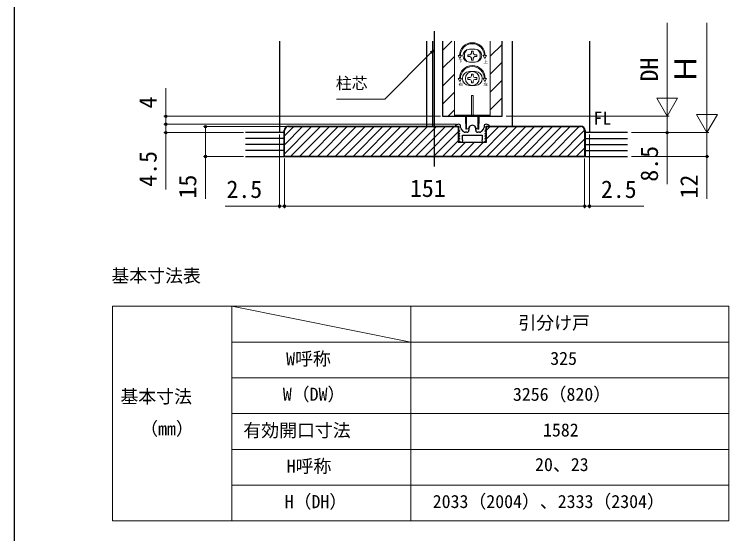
# Model space of a CAD drawing. Units: millimetres, scale not verified. Extents: x -525 to 525, y -783 to 779.
# Drawn here: x -525 to -165.5, y -412.6 to -151.4 of the extents above; entities that cross this region are included whole.
import ezdxf
from ezdxf.enums import TextEntityAlignment as Align

# ---------------------------------------------------------------- set-up
doc = ezdxf.new("R2010")
doc.units = ezdxf.units.MM
doc.header["$LTSCALE"] = 4
for name, color, linetype, lineweight in [('0-1_TABLE1', 7, 'Continuous', 18), ('0-6_YKK_13', 4, 'Continuous', 18), ('0-8_YKK_D', 6, 'Continuous', 18)]:
    doc.layers.add(name, color=color, linetype=linetype, lineweight=lineweight)
for name, color, linetype in [('0-2_USER1', 3, 'Continuous'), ('0-3_YKK_11', 7, 'Continuous'), ('0-5_YKK_12', 2, 'Continuous'), ('0-9_YKK_ZWAK', 7, 'Continuous'), ('0-A_YSS_K', 3, 'Continuous'), ('0-B_YSS_KE', 3, 'Continuous')]:
    doc.layers.add(name, color=color, linetype=linetype)
doc.styles.add('ＭＳ ゴシック', font='')
doc.styles.get('ＭＳ ゴシック').set_extended_font_data('MS Gothic')

msp = doc.modelspace()

# ---------------------------------------------------------------- linework, layer by layer
at = {"layer": '0-1_TABLE1'}
for p, q in [((-475.516, -298.166), (-165.516, -298.166)), ((-475.516, -298.166), (-475.516, -406.166)), ((-415.516, -298.166), (-325.516, -316.166)), ((-415.516, -298.166), (-415.516, -406.166)), ((-325.516, -298.166), (-325.516, -406.166)), ((-165.516, -298.166), (-165.516, -406.166)), ((-415.516, -316.166), (-165.516, -316.166)), ((-415.516, -334.166), (-165.516, -334.166)), ((-415.516, -352.166), (-165.516, -352.166)), ((-415.516, -370.166), (-165.516, -370.166)), ((-415.516, -388.166), (-165.516, -388.166)), ((-475.516, -406.166), (-165.516, -406.166))]:
    msp.add_line(p, q, dxfattribs=at)
at = {"layer": '0-3_YKK_11'}
for p, q in [((-300.422, -208.286), (-300.422, -207.669)), ((-288.622, -207.669), (-288.622, -208.286)), ((-298.92, -210.338), (-300.166, -208.955)), ((-297.222, -210.669), (-298.177, -210.669)), ((-296.222, -208.869), (-296.222, -209.669)), ((-292.822, -209.669), (-292.822, -208.869)), ((-290.868, -210.669), (-291.822, -210.669)), ((-288.879, -208.955), (-290.124, -210.338))]:
    msp.add_line(p, q, dxfattribs=at)
for points in [[(-301.422, -206.669), (-301.522, -206.669), (-303.055, -207.161), (-302.975, -207.669), (-301.522, -207.669), (-301.522, -209.47), (-300.911, -210.081), (-301.072, -210.469), (-301.434, -210.469), (-301.548, -210.744), (-300.911, -211.381), (-301.072, -211.769), (-301.434, -211.769), (-301.548, -212.044), (-300.911, -212.681), (-301.072, -213.069), (-301.434, -213.069), (-301.548, -213.344), (-300.911, -213.981), (-301.072, -214.369), (-301.435, -214.369), (-301.548, -214.644), (-300.522, -215.669), (-299.522, -215.669), (-299.335, -214.706), (-299.522, -214.428), (-299.522, -212.169)], [(-299.522, -212.169), (-289.522, -212.169), (-289.522, -214.428), (-289.71, -214.706), (-289.522, -215.669), (-288.522, -215.669), (-287.497, -214.644), (-287.61, -214.369), (-287.973, -214.369), (-288.134, -213.981), (-287.497, -213.344), (-287.61, -213.069), (-287.973, -213.069), (-288.134, -212.681), (-287.497, -212.044), (-287.61, -211.769), (-287.973, -211.769), (-288.134, -211.381), (-287.497, -210.744), (-287.61, -210.469), (-287.973, -210.469), (-288.134, -210.081), (-287.522, -209.47), (-287.522, -207.669), (-286.069, -207.669), (-285.99, -207.161), (-287.522, -206.669), (-287.622, -206.669)]]:
    msp.add_lwpolyline(points, dxfattribs=at)
for centre, radius, start, end in [((-301.422, -207.669), 1, 0.00001, 89.99999), ((-299.422, -208.286), 1, 180.00001, 221.98721), ((-294.522, -208.869), 1.7, 359.99999, 180.00001), ((-289.622, -208.286), 1, 318.01279, 359.99999), ((-287.622, -207.669), 1, 90.00001, 179.99999), ((-298.177, -209.669), 1, 221.98723, 270.00001), ((-297.222, -209.669), 1, 270.00001, 359.99999), ((-291.822, -209.669), 1, 180.00001, 269.99999), ((-290.868, -209.669), 1, 269.99999, 318.01277)]:
    msp.add_arc(centre, radius, start, end, dxfattribs=at)
at = {"layer": '0-5_YKK_12'}
for p, q in [((-313.52, -227.87), (-313.514, -159.866)), ((-391.522, -164.869), (-391.522, -210.869)), ((-317.522, -164.869), (-317.522, -207.669)), ((-314.522, -164.869), (-314.522, -207.669)), ((-309.522, -164.869), (-309.522, -202.669)), ((-309.522, -169.545), (-304.847, -164.869)), ((-274.522, -164.869), (-274.522, -207.669)), ((-235.522, -164.869), (-235.522, -210.869)), ((-285.522, -172.486), (-279.522, -166.486)), ((-309.522, -178.525), (-303.522, -172.525)), ((-285.522, -181.466), (-279.522, -175.466)), ((-309.522, -187.505), (-303.522, -181.505)), ((-285.522, -190.446), (-279.522, -184.446)), ((-309.522, -196.486), (-303.522, -190.486)), ((-285.522, -199.426), (-279.522, -193.426)), ((-306.726, -202.669), (-303.522, -199.466)), ((-279.785, -202.669), (-279.522, -202.407))]:
    msp.add_line(p, q, dxfattribs=at)
msp.add_lwpolyline([(-309.522, -202.669), (-279.522, -202.669), (-279.522, -164.869)], dxfattribs=at)
at = {"layer": '0-6_YKK_13'}
for p, q in [((-303.522, -164.869), (-303.522, -195.169)), ((-285.522, -195.169), (-285.522, -164.869)), ((-293.022, -168.919), (-296.022, -168.919)), ((-301.638, -172.169), (-301.022, -172.169)), ((-300.772, -173.669), (-301.638, -172.169)), ((-300.772, -173.669), (-299.906, -172.169)), ((-300.522, -172.169), (-299.906, -172.169)), ((-295.842, -171.729), (-296.722, -171.729)), ((-296.722, -171.729), (-296.722, -172.609)), ((-294.962, -169.969), (-294.962, -170.849)), ((-294.082, -169.969), (-294.962, -169.969)), ((-294.082, -170.849), (-294.082, -169.969)), ((-292.322, -171.729), (-293.202, -171.729)), ((-292.322, -172.609), (-292.322, -171.729)), ((-288.522, -172.169), (-289.138, -172.169)), ((-288.272, -173.669), (-289.138, -172.169)), ((-296.722, -172.609), (-295.842, -172.609)), ((-293.022, -175.419), (-296.022, -175.419)), ((-294.962, -173.489), (-294.962, -174.369)), ((-294.962, -174.369), (-294.082, -174.369)), ((-294.082, -174.369), (-294.082, -173.489)), ((-293.202, -172.609), (-292.322, -172.609)), ((-295.842, -183.229), (-296.722, -183.229)), ((-296.722, -183.229), (-296.722, -184.109)), ((-296.022, -180.169), (-293.022, -180.169)), ((-294.962, -181.469), (-294.962, -182.349)), ((-294.082, -181.469), (-294.962, -181.469)), ((-294.082, -182.349), (-294.082, -181.469)), ((-292.322, -183.229), (-293.202, -183.229)), ((-292.322, -184.109), (-292.322, -183.229)), ((-301.638, -183.669), (-301.022, -183.669)), ((-300.772, -185.169), (-301.638, -183.669)), ((-300.772, -185.169), (-299.906, -183.669)), ((-300.522, -183.669), (-299.906, -183.669)), ((-296.722, -184.109), (-295.842, -184.109)), ((-294.962, -184.989), (-294.962, -185.869)), ((-294.962, -185.869), (-294.082, -185.869)), ((-294.082, -185.869), (-294.082, -184.989)), ((-293.202, -184.109), (-292.322, -184.109)), ((-288.272, -185.169), (-289.138, -183.669)), ((-288.522, -183.669), (-289.138, -183.669)), ((-288.272, -185.169), (-287.406, -183.669)), ((-287.406, -183.669), (-288.022, -183.669)), ((-296.022, -187.169), (-293.022, -187.169)), ((-295.022, -192.169), (-294.022, -192.169)), ((-295.022, -202.369), (-295.022, -192.169)), ((-294.022, -192.169), (-294.022, -202.369)), ((-303.522, -195.169), (-303.522, -202.669)), ((-303.522, -202.169), (-285.522, -202.169)), ((-298.022, -205.918), (-298.022, -202.669)), ((-297.772, -209.169), (-297.772, -202.669)), ((-297.372, -209.169), (-297.372, -202.669)), ((-294.022, -202.369), (-295.022, -202.369)), ((-291.672, -209.169), (-291.672, -202.669)), ((-291.022, -202.669), (-291.022, -205.918)), ((-297.774, -206.213), (-297.772, -206.213)), ((-297.772, -206.169), (-297.772, -209.169)), ((-291.272, -209.169), (-291.272, -206.169)), ((-291.272, -206.213), (-291.27, -206.213)), ((-297.372, -209.169), (-297.772, -209.169)), ((-297.372, -209.169), (-296.753, -208.944)), ((-291.672, -209.169), (-292.292, -208.944))]:
    msp.add_line(p, q, dxfattribs=at)
for points in [[(-288.272, -173.669), (-287.406, -172.169), (-288.022, -172.169)], [(-285.522, -195.169), (-285.522, -202.669), (-303.522, -202.669)], [(-291.272, -202.669), (-291.272, -209.169), (-291.672, -209.169)]]:
    msp.add_lwpolyline(points, dxfattribs=at)
msp.add_circle((-294.522, -183.669), 3.5, dxfattribs=at)
for centre, radius, start, end in [((-294.522, -172.169), 6.5, 0, 180), ((-294.522, -172.169), 6, 0, 180), ((-296.022, -172.169), 3.25, 90, 270), ((-293.022, -172.169), 3.25, 270, 90), ((-294.522, -172.169), 4, 129.83844, 230.16156), ((-295.842, -170.849), 0.88, 270, 0), ((-293.202, -170.849), 0.88, 180, 270), ((-294.522, -172.169), 4, 309.83844, 50.16156), ((-295.842, -173.489), 0.88, 0, 90), ((-293.202, -173.489), 0.88, 90, 180), ((-294.522, -183.669), 6.5, 0, 180), ((-294.522, -183.669), 6, 0, 180), ((-296.022, -183.669), 3.5, 90, 270), ((-295.842, -182.349), 0.88, 270, 0), ((-293.202, -182.349), 0.88, 180, 270), ((-293.022, -183.669), 3.5, 270, 90), ((-295.842, -184.989), 0.88, 0, 90), ((-293.202, -184.989), 0.88, 90, 180), ((-297.722, -205.918), 0.3, 180, 260), ((-294.522, -209.169), 2, 16.15012, 163.84988), ((-291.322, -205.918), 0.3, 280, 0), ((-296.924, -208.474), 0.5, 290, 343.84988), ((-292.121, -208.474), 0.5, 196.15012, 250)]:
    msp.add_arc(centre, radius, start, end, dxfattribs=at)
at = {"layer": '0-8_YKK_D'}
for p, q in [((-196.473, -192.169), (-196.473, -155.719)), ((-176.473, -200.369), (-176.473, -155.719)), ((-196.473, -202.669), (-196.473, -184.483)), ((-196.473, -202.669), (-201.723, -193.576)), ((-191.223, -193.576), (-201.723, -193.576)), ((-196.473, -202.669), (-191.223, -193.576)), ((-176.473, -210.869), (-176.473, -192.683)), ((-310.522, -202.669), (-449.735, -202.669)), ((-277.522, -202.669), (-195.473, -202.669)), ((-225.973, -202.669), (-195.473, -202.669)), ((-176.473, -210.869), (-181.723, -201.776)), ((-171.223, -201.776), (-181.723, -201.776)), ((-176.473, -210.869), (-171.223, -201.776)), ((-302.475, -206.669), (-449.735, -206.669)), ((-302.449, -206.669), (-449.735, -206.669)), ((-388.022, -207.869), (-429.777, -207.869)), ((-409.735, -210.869), (-449.735, -210.869)), ((-391.522, -211.869), (-391.522, -248.87)), ((-235.522, -211.869), (-235.522, -248.87)), ((-214.473, -210.869), (-175.473, -210.869)), ((-214.473, -210.869), (-195.473, -210.869)), ((-214.473, -210.869), (-175.473, -210.869)), ((-409.735, -222.869), (-429.777, -222.869)), ((-214.473, -222.869), (-175.473, -222.869)), ((-389.022, -223.869), (-389.022, -248.87)), ((-389.022, -223.869), (-389.022, -248.87)), ((-238.022, -223.869), (-238.022, -248.87)), ((-238.022, -223.869), (-238.022, -248.87)), ((-391.522, -247.87), (-418.85, -247.87)), ((-389.022, -247.87), (-391.522, -247.87)), ((-389.022, -247.87), (-238.022, -247.87)), ((-389.022, -247.87), (-386.472, -247.87)), ((-238.022, -247.87), (-240.572, -247.87)), ((-238.022, -247.87), (-235.522, -247.87)), ((-235.522, -247.87), (-208.195, -247.87))]:
    msp.add_line(p, q, dxfattribs=at)
for points in [[(-313.522, -168.998), (-315.326, -170.801), (-338.499, -193.974), (-362.891, -193.974)], [(-315.809, -170.318), (-313.522, -168.998), (-314.842, -171.284)], [(-448.735, -206.669), (-448.735, -202.669), (-448.735, -188.551)], [(-196.473, -202.669), (-196.473, -210.869), (-196.473, -236.715)], [(-448.735, -206.669), (-448.735, -210.869), (-448.735, -239.469)], [(-428.777, -207.869), (-428.777, -222.869), (-428.777, -244.147)], [(-176.473, -210.869), (-176.473, -222.869), (-176.473, -244.147)]]:
    msp.add_lwpolyline(points, dxfattribs=at)
for centre in [(-448.735, -202.669), (-448.735, -206.669), (-448.735, -206.669), (-428.777, -207.869), (-448.735, -210.869), (-196.473, -210.869), (-428.777, -222.869), (-176.473, -222.869), (-391.522, -247.87), (-389.022, -247.87), (-389.022, -247.87), (-238.022, -247.87), (-238.022, -247.87), (-235.522, -247.87)]:
    msp.add_circle(centre, 0.637, dxfattribs=at)
at = {"layer": '0-9_YKK_ZWAK'}
msp.add_line((-525, 746.6), (-525, -783.4), dxfattribs=at)
at = {"layer": '0-A_YSS_K'}
for p, q in [((-389.022, -212.486), (-384.406, -207.869)), ((-389.022, -216.976), (-379.916, -207.869)), ((-389.022, -221.466), (-375.426, -207.869)), ((-385.935, -222.869), (-370.935, -207.869)), ((-381.445, -222.869), (-366.445, -207.869)), ((-376.955, -222.869), (-361.955, -207.869)), ((-372.465, -222.869), (-357.465, -207.869)), ((-367.975, -222.869), (-352.975, -207.869)), ((-363.485, -222.869), (-348.485, -207.869)), ((-358.995, -222.869), (-343.995, -207.869)), ((-354.505, -222.869), (-339.505, -207.869)), ((-350.014, -222.869), (-335.014, -207.869)), ((-345.524, -222.869), (-330.524, -207.869)), ((-341.034, -222.869), (-326.034, -207.869)), ((-336.544, -222.869), (-321.544, -207.869)), ((-332.054, -222.869), (-317.054, -207.869)), ((-327.564, -222.869), (-312.564, -207.869)), ((-323.074, -222.869), (-308.074, -207.869)), ((-318.584, -222.869), (-303.584, -207.869)), ((-291.643, -222.869), (-276.643, -207.869)), ((-287.322, -209.569), (-285.623, -207.869)), ((-287.322, -214.059), (-281.133, -207.869)), ((-287.153, -222.869), (-272.153, -207.869)), ((-282.662, -222.869), (-267.662, -207.869)), ((-278.172, -222.869), (-263.172, -207.869)), ((-273.682, -222.869), (-258.682, -207.869)), ((-269.192, -222.869), (-254.192, -207.869)), ((-264.702, -222.869), (-249.702, -207.869)), ((-260.212, -222.869), (-245.212, -207.869)), ((-255.722, -222.869), (-240.722, -207.869)), ((-389.022, -210.869), (-408.735, -210.869)), ((-314.093, -222.869), (-301.722, -210.498)), ((-251.232, -222.869), (-238.032, -209.67)), ((-216.473, -210.869), (-237.822, -210.869)), ((-389.022, -213.869), (-408.735, -213.869)), ((-309.603, -222.869), (-301.722, -214.988)), ((-305.113, -222.869), (-297.913, -215.669)), ((-300.623, -222.869), (-293.423, -215.669)), ((-296.133, -222.869), (-288.933, -215.669)), ((-246.741, -222.869), (-238.022, -214.15)), ((-237.822, -213.869), (-216.473, -213.869)), ((-389.022, -216.869), (-408.735, -216.869)), ((-242.251, -222.869), (-238.022, -218.64)), ((-237.822, -216.869), (-216.473, -216.869)), ((-389.022, -219.869), (-408.735, -219.869)), ((-408.735, -222.869), (-216.473, -222.869)), ((-237.822, -219.869), (-216.473, -219.869))]:
    msp.add_line(p, q, dxfattribs=at)
at = {"layer": '0-B_YSS_KE'}
for p, q in [((-301.722, -214.569), (-301.522, -214.569)), ((-287.322, -214.569), (-287.522, -214.569)), ((-382.022, -222.869), (-382.022, -223.069)), ((-245.022, -222.869), (-245.022, -223.069))]:
    msp.add_line(p, q, dxfattribs=at)
for points in [[(-387.022, -207.669), (-302.14, -207.669), (-301.522, -208.287), (-301.522, -214.569)], [(-387.022, -207.869), (-302.222, -207.869), (-301.722, -208.369), (-301.722, -214.569), (-301.722, -215.669), (-287.322, -215.669), (-287.322, -214.569), (-287.322, -208.369), (-286.822, -207.869), (-240.022, -207.869)], [(-287.522, -214.569), (-287.522, -208.287), (-286.905, -207.669), (-240.022, -207.669)], [(-382.022, -223.069), (-389.222, -223.069), (-389.222, -209.869)], [(-382.022, -222.869), (-389.022, -222.869), (-389.022, -209.869)], [(-238.022, -209.869), (-238.022, -222.869), (-245.022, -222.869), (-382.022, -222.869)], [(-237.822, -209.869), (-237.822, -223.069), (-245.022, -223.069)]]:
    msp.add_lwpolyline(points, dxfattribs=at)
for centre, radius, start, end in [((-387.022, -209.869), 2.2, 90, 180), ((-387.022, -209.869), 2, 90, 180), ((-240.022, -209.869), 2.2, 360, 90), ((-240.022, -209.869), 2, 0, 90)]:
    msp.add_arc(centre, radius, start, end, dxfattribs=at)

# ---------------------------------------------------------------- texts
at = {"layer": '0-1_TABLE1', "style": 'ＭＳ ゴシック'}
for s, p in [('引分け戸', (-271.365, -311.768)), ('W呼称', (-388.209, -329.87)), ('325', (-255.334, -329.666)), ('基本寸法', (-471.596, -348.859)), ('W（DW）', (-389.871, -347.717)), ('3256（820）', (-274.101, -347.717)), ('（mm）', (-461.65, -365.035)), ('有効開口寸法', (-409.738, -365.87)), ('1582', (-258.965, -365.666)), ('H呼称', (-387.954, -383.87)), ('20、23', (-262.954, -383.052)), ('H（DH）', (-388.951, -401.717)), ('2033（2004）、2333（2304）', (-314.448, -401.64))]:
    msp.add_text(s, height=6.598, dxfattribs=at).set_placement(p, align=Align.BOTTOM_LEFT)
at = {"layer": '0-2_USER1', "style": 'ＭＳ ゴシック'}
for s, p in [('FL', (-233.545, -208.892)), ('基本寸法表', (-476.13, -288.124))]:
    msp.add_text(s, height=6.598, dxfattribs=at).set_placement(p, align=Align.BOTTOM_LEFT)
at = {"layer": '0-6_YKK_13', "style": 'ＭＳ ゴシック'}
for s, p in [('下', (-301.552, -176.213)), ('上', (-288.878, -176.382)), ('右', (-301.443, -187.737)), ('左', (-288.902, -187.774))]:
    msp.add_text(s, height=1.558, dxfattribs=at).set_placement(p, align=Align.BOTTOM_LEFT)
at = {"layer": '0-8_YKK_D', "style": 'ＭＳ ゴシック'}
for s, height, p in [('DH', 8.798, (-198.473, -185.16)), ('Ｈ', 11, (-178.473, -186.396)), ('4', 8.798, (-450.735, -198.733)), ('8.5', 8.798, (-198.473, -235.533)), ('4.5', 8.798, (-450.735, -238.083)), ('15', 8.798, (-430.777, -243.988)), ('12', 8.798, (-178.473, -243.988))]:
    msp.add_text(s, height=height, rotation=90, dxfattribs=at).set_placement(p, align=Align.BOTTOM_LEFT)
for s, height, p in [('柱芯', 5.865, (-363.243, -190.762)), ('2.5', 8.798, (-418.236, -246.37)), ('151', 8.798, (-325.897, -245.87)), ('2.5', 8.798, (-229.809, -246.37))]:
    msp.add_text(s, height=height, dxfattribs=at).set_placement(p, align=Align.BOTTOM_LEFT)

doc.saveas('drawing.dxf')
